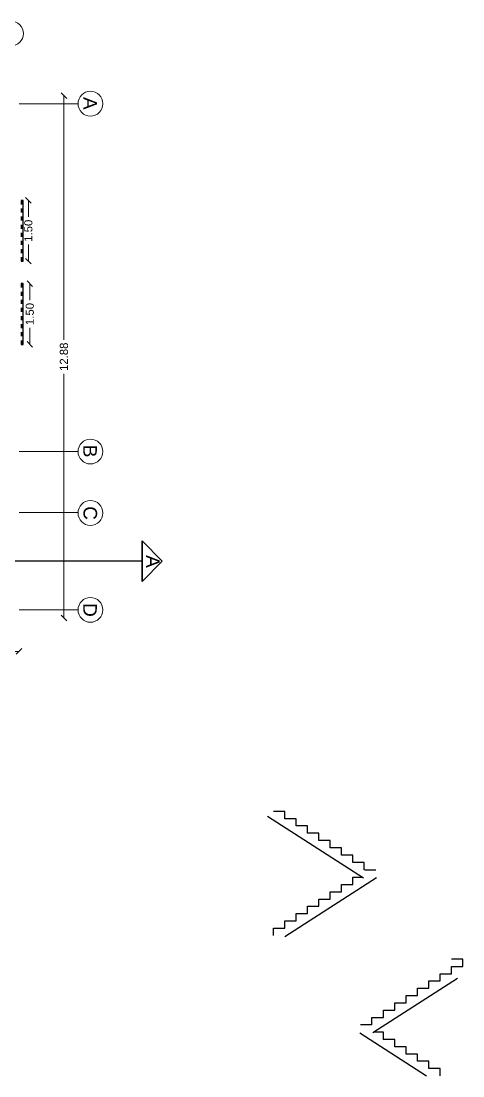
# Model space of a CAD drawing. Header units: metres. Extents: x -355 to 973, y -73 to 238.
# Drawn here: x 712.14 to 723.02, y 110.83 to 136.83 of the extents above; entities that cross this region are included whole.
import ezdxf

# ---------------------------------------------------------------- set-up
doc = ezdxf.new("R2010")
doc.units = ezdxf.units.M
doc.header["$LTSCALE"] = 3
doc.header["$MEASUREMENT"] = 0
doc.linetypes.add('202$0$HIDDEN', pattern=[0.375, 0.25, -0.125])
doc.linetypes.add('ACAD_ISO02W100', pattern=[15, 12, -3])
for name, color, linetype in [('01B', 10, 'Continuous'), ('4', 4, 'ACAD_ISO02W100'), ('5', 2, 'Continuous')]:
    doc.layers.add(name, color=color, linetype=linetype)
doc.layers.add('05', color=21, linetype='Continuous', lineweight=5)
doc.styles.get("Standard").update_dxf_attribs({"font": 'arial.ttf'})
doc.dimstyles.new('ahmad', dxfattribs={"dimtxt": 0.2, "dimasz": 0.1375, "dimexe": 0, "dimexo": 0.0625, "dimgap": 0.09, "dimtad": 0, "dimzin": 0, "dimdsep": 46, "dimtxsty": 'Standard', "dimblk": 'OBLIQUE', "dimcen": 0.09, "dimclrd": 245, "dimclrt": 61, "dimadec": 0, "dimazin": 0, "dimtfac": 1, "dimtofl": 0, "dimtmove": 0, "dimatfit": 3, "dimldrblk": 'OBLIQUE', "dimfxl": 0, "dimfxlon": 1, "dimtolj": 1, "dimtzin": 0, "dimlwd": 13, "dimarcsym": 0})

# ---------------------------------------------------------------- blocks, each defined once
blk = doc.blocks.new('ddd')
at = {"layer": '01B', "color": 32}
for p, q in [((1655.764, 1004.079), (1655.764, 1004.029)), ((1657.264, 1004.029), (1657.264, 1004.079))]:
    blk.add_line(p, q, dxfattribs=at)
at = {"layer": '5', "color": 32}
blk.add_line((1657.264, 1004.079), (1655.764, 1004.079), dxfattribs=at)
at = {"layer": '5', "color": 5, "linetype": '202$0$HIDDEN', "lineweight": 5, "ltscale": 0.1}
for p, q in [((1657.264, 1004.068), (1655.764, 1004.068)), ((1657.264, 1004.059), (1655.764, 1004.059)), ((1657.264, 1004.029), (1655.764, 1004.029))]:
    blk.add_line(p, q, dxfattribs=at)
blk = doc.blocks.new('_Oblique')
at = {"color": 0, "linetype": 'ByBlock', "lineweight": -2}
blk.add_line((-0.5, -0.5), (0.5, 0.5), dxfattribs=at)
blk = doc.blocks.new('*D504')
at = {"color": 245, "lineweight": 13, "transparency": 16777216}
for p, q in [((713.191, 134.994), (713.191, 128.974)), ((713.191, 122.117), (713.191, 128.137))]:
    blk.add_line(p, q, dxfattribs=at)
at = {"layer": 'Defpoints', "color": 0, "transparency": 16777216}
for p in [(712.086, 134.994), (712.086, 122.117), (713.191, 122.117)]:
    blk.add_point(p, dxfattribs=at)
at = {"color": 245, "lineweight": 13, "transparency": 16777216, "xscale": 0.1375, "yscale": 0.1375, "zscale": 0.1375}
for p, rotation in [((713.191, 134.994), 90), ((713.191, 122.117), 270)]:
    blk.add_blockref('_Oblique', p, dxfattribs=dict(at, rotation=rotation))
at = {"color": 61, "transparency": 16777216, "insert": (713.191, 128.556), "char_height": 0.2, "attachment_point": 5, "rotation": 90}
blk.add_mtext('\\A1;12.88', dxfattribs=at)
blk = doc.blocks.new('*D509')
at = {"color": 245, "lineweight": 13, "transparency": 16777216}
for p, q in [((712.35, 130.36), (712.35, 129.95)), ((712.35, 128.86), (712.35, 129.27))]:
    blk.add_line(p, q, dxfattribs=at)
at = {"layer": 'Defpoints', "color": 0, "transparency": 16777216}
for p in [(712.186, 130.36), (712.35, 130.36), (712.186, 128.86)]:
    blk.add_point(p, dxfattribs=at)
at = {"color": 245, "lineweight": 13, "transparency": 16777216, "xscale": 0.1375, "yscale": 0.1375, "zscale": 0.1375}
for p, rotation in [((712.35, 130.36), 90), ((712.35, 128.86), 270)]:
    blk.add_blockref('_Oblique', p, dxfattribs=dict(at, rotation=rotation))
at = {"color": 61, "transparency": 16777216, "insert": (712.35, 129.61), "char_height": 0.2, "attachment_point": 5, "rotation": 90}
blk.add_mtext('\\A1;1.50', dxfattribs=at)
blk = doc.blocks.new('*D510')
at = {"color": 245, "lineweight": 13, "transparency": 16777216}
for p, q in [((712.315, 132.413), (712.315, 132.003)), ((712.315, 130.913), (712.315, 131.323))]:
    blk.add_line(p, q, dxfattribs=at)
at = {"layer": 'Defpoints', "color": 0, "transparency": 16777216}
for p in [(712.186, 132.413), (712.315, 132.413), (712.186, 130.913)]:
    blk.add_point(p, dxfattribs=at)
at = {"color": 245, "lineweight": 13, "transparency": 16777216, "xscale": 0.1375, "yscale": 0.1375, "zscale": 0.1375}
for p, rotation in [((712.315, 132.413), 90), ((712.315, 130.913), 270)]:
    blk.add_blockref('_Oblique', p, dxfattribs=dict(at, rotation=rotation))
at = {"color": 61, "transparency": 16777216, "insert": (712.315, 131.663), "char_height": 0.2, "attachment_point": 5, "rotation": 90}
blk.add_mtext('\\A1;1.50', dxfattribs=at)
blk = doc.blocks.new('*D521')
at = {"layer": '4', "color": 245, "lineweight": 13, "transparency": 16777216}
for p, q in [((695.086, 121.294), (703.168, 121.294)), ((712.086, 121.294), (704.004, 121.294))]:
    blk.add_line(p, q, dxfattribs=at)
at = {"layer": 'Defpoints', "color": 0, "transparency": 16777216}
for p in [(695.086, 122.117), (712.086, 122.117), (695.086, 121.294)]:
    blk.add_point(p, dxfattribs=at)
at = {"layer": '4', "color": 245, "lineweight": 13, "transparency": 16777216, "xscale": 0.1375, "yscale": 0.1375, "zscale": 0.1375, "rotation": 180}
blk.add_blockref('_Oblique', (695.086, 121.294), dxfattribs=at)
at = {"layer": '4', "color": 245, "lineweight": 13, "transparency": 16777216, "xscale": 0.1375, "yscale": 0.1375, "zscale": 0.1375}
blk.add_blockref('_Oblique', (712.086, 121.294), dxfattribs=at)
at = {"layer": '4', "color": 61, "transparency": 16777216, "insert": (703.586, 121.294), "char_height": 0.2, "attachment_point": 5}
blk.add_mtext('\\A1;17.00', dxfattribs=at)
blk = doc.blocks.new('7uy')
at = {"layer": 'Defpoints'}
for p, q in [((307.318, 21.839), (307.038, 21.839)), ((307.318, 21.659), (307.318, 21.839))]:
    blk.add_line(p, q, dxfattribs=at)

msp = doc.modelspace()

# ---------------------------------------------------------------- linework, layer by layer
at = {"color": 240, "true_color": 0xed1f24}
for p, q in [((715.114, 123.517), (715.114, 124.017)), ((715.114, 124.017), (715.114, 123.517)), ((715.614, 123.517), (715.114, 124.017)), ((715.114, 123.517), (691.801, 123.517)), ((715.114, 123.517), (715.114, 123.017)), ((715.114, 123.017), (715.114, 123.517)), ((715.614, 123.517), (715.114, 123.017)), ((715.114, 123.017), (715.614, 123.517))]:
    msp.add_line(p, q, dxfattribs=at)
at = {"layer": '05'}
for p, q in [((712.086, 134.794), (713.539, 134.794)), ((712.086, 126.22), (713.539, 126.22)), ((712.086, 124.717), (713.539, 124.717)), ((712.086, 122.317), (713.539, 122.317))]:
    msp.add_line(p, q, dxfattribs=at)
at = {"layer": '05', "lineweight": 9}
msp.add_circle((711.886, 136.524), 0.306, dxfattribs=at)
at = {"layer": '05'}
for centre in [(713.845, 134.794), (713.845, 126.22), (713.845, 124.706), (713.845, 122.317)]:
    msp.add_circle(centre, 0.306, dxfattribs=at)
at = {"layer": 'Defpoints'}
for p, q in [((718.205, 117.229), (720.569, 115.709)), ((720.892, 115.709), (718.631, 114.255)), ((720.311, 115.549), (720.311, 115.729)), ((720.311, 115.729), (720.538, 115.729)), ((720.591, 115.909), (720.871, 115.909)), ((722.885, 113.228), (720.8, 111.888)), ((720.779, 112.088), (720.499, 112.088)), ((720.477, 111.888), (722.126, 110.828)), ((721.059, 111.908), (720.831, 111.908)), ((721.059, 111.728), (721.059, 111.908))]:
    msp.add_line(p, q, dxfattribs=at)

# ---------------------------------------------------------------- block references
at = {"layer": '05', "rotation": 270}
for p in [(-291.893, 1788.176), (-291.893, 1786.124)]:
    msp.add_blockref('ddd', p, dxfattribs=at)
at = {"layer": 'Defpoints'}
for p in [(411.312, 95.51), (411.592, 95.33), (411.872, 95.15), (412.152, 94.97), (412.432, 94.79), (412.712, 94.61), (412.992, 94.43), (413.272, 94.25), (415.7, 91.869), (414.02, 89.889), (414.3, 89.709), (414.58, 89.529), (414.86, 89.349), (415.14, 89.169)]:
    msp.add_blockref('7uy', p, dxfattribs=at)
at = {"layer": 'Defpoints', "xscale": -1}
for p in [(1027.349, 93.71), (1026.789, 93.35), (1027.069, 93.53), (1026.509, 93.17), (1026.229, 92.99), (1025.669, 92.63), (1025.949, 92.81), (1030.057, 91.689), (1029.497, 91.329), (1029.777, 91.509), (1029.217, 91.149), (1028.657, 90.789), (1028.937, 90.969), (1028.377, 90.609), (1028.097, 90.429)]:
    msp.add_blockref('7uy', p, dxfattribs=at)

# ---------------------------------------------------------------- texts
at = {"layer": '05', "char_height": 0.334, "width": 2.97674, "attachment_point": 7, "rotation": 270}
for s, insert in [('A', (713.668, 134.959)), ('B', (713.668, 126.385)), ('C', (713.668, 124.871)), ('A', (715.215, 123.666)), ('D', (713.668, 122.482))]:
    msp.add_mtext(s, dxfattribs=dict(at, insert=insert))

# ---------------------------------------------------------------- dimensions: what is measured, and where the dimension line sits
for base, p1, p2, picture, middle in [((713.191, 122.117), (712.086, 134.994), (712.086, 122.117), '*D504', (713.191, 128.556)), ((712.315, 132.413), (712.186, 130.913), (712.186, 132.413), '*D510', (712.315, 131.663)), ((712.35, 130.36), (712.186, 128.86), (712.186, 130.36), '*D509', (712.35, 129.61))]:
    dim = msp.add_linear_dim(base=base, p1=p1, p2=p2, angle=270, dimstyle='ahmad')
    dim.commit()
    dim.dimension.update_dxf_attribs({"geometry": picture, "text_midpoint": middle})
at = {"layer": '4', "color": 0}
dim = msp.add_linear_dim(base=(695.086, 121.294), p1=(712.086, 122.117), p2=(695.086, 122.117), dimstyle='ahmad', dxfattribs=at)
dim.commit()
dim.dimension.update_dxf_attribs({"geometry": '*D521', "text_midpoint": (703.586, 121.294)})

doc.saveas('drawing.dxf')
